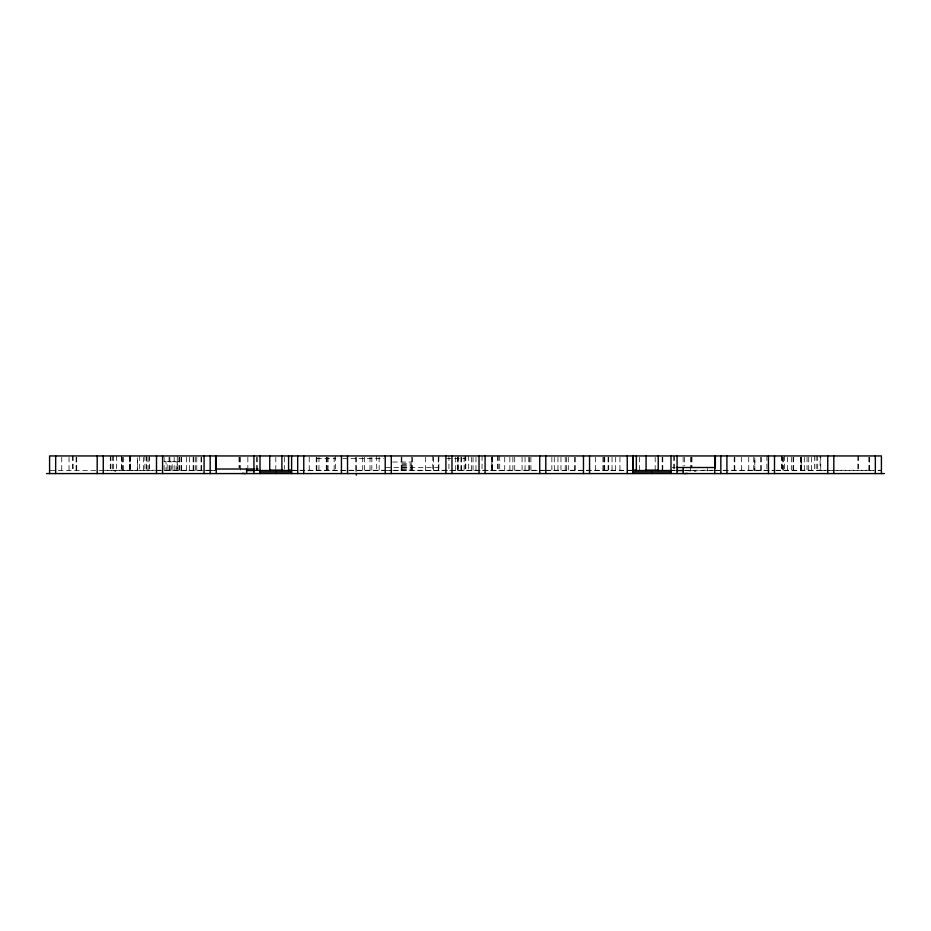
<?xml version="1.0" encoding="UTF-8"?>
<svg xmlns="http://www.w3.org/2000/svg" width="931" height="931" viewBox="0 0 931 931"><rect width="100%" height="100%" fill="white"/><g stroke="black" fill="none" stroke-linecap="round" stroke-linejoin="round"><path stroke-width="0.7" stroke-dasharray="4.66 3.49" d="M316.831 458.378L335.369 458.378M342.864 458.378L383.805 458.378M446.508 458.378L465.197 458.378M164.1 461.415L166.044 461.415L166.044 470.539M179.171 461.415L177.193 461.415L177.193 470.539M392.707 462.032L411.746 462.032M401.82 463.242L411.746 463.242M401.82 464.453L411.746 464.453M401.82 465.675L411.746 465.675M401.82 466.885L411.746 466.885M385.818 467.502L438.873 467.502M672.205 467.502L675.091 467.502M401.82 468.107L411.746 468.107M255.944 469.015L258.795 469.015M401.82 469.317L411.746 469.317M103.26 470.283L156.501 470.283M157.711 470.283L216.248 470.283M255.688 470.283L261.227 470.283M291.612 470.283L391.288 470.283M392.707 470.283L545.182 470.283M545.787 470.283L633.313 470.283M669.773 470.283L675.697 470.283M685.577 470.283L713.542 470.283M714.752 470.283L774.499 470.283M775.907 470.283L873.906 470.283M878.073 470.283L880.807 470.283M50.193 470.539L209.556 470.539M210.162 470.539L215.643 470.539M255.303 470.539L261.227 470.539M292.218 470.539L385.213 470.539M385.818 470.539L545.182 470.539M545.787 470.539L633.313 470.539M670.995 470.539L675.697 470.539M683.145 470.539L774.499 470.539M775.872 470.539L820.118 470.539L820.118 455.946M820.723 470.539L876.548 470.539M878.073 470.539L880.807 470.539M686.089 470.632L696.062 471.295M113.314 470.539L115.747 471.4M869.554 457.377L869.554 470.539M869.251 457.377L869.251 470.539M868.949 457.272L868.949 470.539M858.463 455.946L858.463 470.539M857.858 455.946L857.858 470.539M820.723 455.946L820.723 470.865M817.686 455.946L817.686 470.865M816.161 455.946L816.161 470.865M814.648 455.946L814.648 470.865M811.611 457.272L811.611 470.539M808.725 457.272L808.725 470.539M807.049 457.272L807.049 470.539M804.314 457.272L804.314 470.539M801.428 457.272L801.428 470.539M801.23 470.539L801.23 457.272L801.125 470.539M800.823 457.272L800.823 470.539M800.509 457.272L800.509 470.539M793.678 457.272L793.678 470.539M793.072 457.272L793.072 470.539M791.327 457.272L791.327 470.539M787.603 457.272L787.603 470.539M784.565 455.946L784.565 470.865M783.343 457.272L783.343 470.539M782.738 457.272L782.738 470.539M782.133 455.946L782.133 470.539M781.516 455.946L781.516 470.865M766.9 455.946L766.9 470.865M761.127 457.272L761.127 470.539M760.883 457.272L760.883 470.539M753.749 457.272L753.749 470.539M748.722 457.272L748.768 470.539M741.495 457.272L741.495 470.539M734.815 457.272L734.815 470.539M734.21 457.272L734.21 470.539M707.467 468.63L707.467 470.911M691.966 457.272L691.966 467.886M691.361 457.272L691.361 467.886M690.441 457.272L690.441 470.539M684.366 457.272L684.366 465.977M683.145 457.272L683.145 465.977M674.335 455.946L674.335 470.539M673.73 455.946L673.73 470.539M662.791 457.272L662.791 470.539M662.185 457.272L662.185 470.539M655.191 457.272L655.191 470.539M639.388 457.272L639.388 470.539M619.941 457.272L619.941 470.539M615.682 457.272L615.682 470.539M612.039 457.272L612.039 470.539M608.699 457.272L608.699 470.539M608.083 457.272L608.083 470.539M604.743 457.272L604.743 470.539M604.44 457.272L604.44 470.539M603.835 457.272L603.835 470.539M602.927 457.272L602.927 470.539M595.631 457.272L595.631 470.865M575.265 457.272L575.265 470.539M574.66 457.272L574.66 472.564M568.282 457.272L568.282 470.539M566.455 457.272L566.455 470.539M565.233 457.272L565.233 470.539M560.986 457.272L560.986 470.539M557.948 457.272L557.948 470.539M554.294 457.272L554.294 470.539M551.862 457.272L551.862 472.564M530.903 457.272L530.903 470.539M529.378 457.377L529.378 470.539M528.773 457.272L528.773 470.539M525.037 457.272L525.037 470.539M522.082 457.272L522.082 470.539M514.715 457.272L514.75 470.539M512.876 457.272L512.876 470.539M509.851 457.272L509.897 470.539M504.742 457.272L504.742 470.539M499.714 455.946L499.714 470.539M498.201 455.946L498.201 470.865M497.596 455.946L497.596 470.865M492.65 457.272L492.662 470.539M492.534 457.272L492.441 470.539M492.313 455.946L492.313 470.539M492.127 457.272L492.034 470.539M491.836 457.377L491.836 470.539L491.684 457.377M482.06 455.946L482.06 470.865M475.985 457.307L475.985 470.865M473.041 457.377L473.041 470.283M471.423 457.377L471.423 470.283M468.689 455.946L468.689 470.865M465.803 455.946L465.803 470.865M465.5 455.946L465.5 470.865M465.197 455.946L465.197 470.865M464.127 457.307L464.127 470.865M461.555 457.307L461.555 470.865M460.938 457.307L460.938 470.865M458.11 457.377L458.11 470.283M458.052 455.946L458.052 470.865M457.447 457.307L457.447 470.865M455.701 457.307L455.701 470.865M448.94 455.946L448.94 470.865M438.873 455.946L438.873 470.865M438.606 457.272L438.606 470.539M438.268 457.272L438.268 471.144M433.404 457.272L433.404 470.539M432.799 455.946L432.799 471.144M425.502 457.272L425.502 470.539M412.352 457.377L412.352 470.283M411.746 457.168L411.746 470.539M401.82 457.168L401.82 470.539M401.517 457.168L401.517 470.539M401.214 457.168L401.214 470.539M379.138 457.272L379.138 472.564M376.706 455.946L376.706 470.539M371.841 457.272L371.841 470.539M370.014 457.272L370.014 470.539M364.545 457.272L364.545 470.539M362.718 457.272L362.718 470.539M356.34 457.272L356.34 473.576M356.038 470.539L356.038 472.052M355.735 457.272L355.735 473.576M335.369 455.946L335.369 472.052M334.159 457.272L334.159 470.539M328.073 457.272L328.073 470.539M327.165 457.272L327.165 470.539M326.56 457.272L326.56 470.539M326.257 457.272L326.257 470.539M318.961 457.272L318.961 470.539M316.831 457.272L316.831 470.539M316.226 457.272L316.226 470.539M309.232 457.272L309.232 470.539M284.316 457.272L284.316 469.212M275.809 457.272L275.809 469.212M257.27 457.272L257.27 470.539M256.665 457.272L256.665 470.539M247.855 457.272L247.855 467.886M240.559 457.272L240.559 470.539M239.639 457.272L239.639 467.886M239.034 457.272L239.034 467.886M201.655 457.272L201.655 470.539M201.049 457.377L201.049 470.539M196.79 457.272L196.79 470.539M195.277 457.272L195.277 470.539M193.753 457.377L193.753 470.539M193.148 457.272L193.148 470.539M189.412 457.272L189.412 470.539M186.468 457.272L186.468 470.539M181.65 457.272L181.65 470.539M181.045 457.272L181.045 470.539M179.171 457.319L179.171 470.539M179.136 457.319L179.136 470.539M177.251 455.946L177.251 470.539M176.099 470.539L176.099 461.415L172.165 461.415L172.165 470.539M174.155 457.319L174.109 470.539M171.071 470.539L171.071 461.415L167.138 461.415L167.138 470.539M169.873 457.272L169.873 470.539M169.081 457.319L169.081 470.539M164.1 457.272L164.1 470.539M149.484 455.946L149.484 470.865M148.867 457.307L148.867 470.865M147.051 457.272L147.051 470.539M146.435 455.946L146.435 470.865M144.922 455.946L144.922 470.865M143.397 457.272L143.397 470.539M139.673 455.946L139.673 470.865M130.491 455.946L130.491 470.865M130.177 455.946L130.177 470.865M129.991 457.377L129.991 470.539M129.875 457.272L129.875 470.539M129.572 455.946L129.572 470.865M123.648 457.307L123.648 470.865M122.438 457.307L122.438 470.865M121.821 457.307L121.821 470.865M121.6 455.946L121.6 470.539M116.352 455.946L116.352 470.865M113.314 455.946L113.314 470.865M112.709 455.946L112.709 470.539M110.882 455.946L110.882 470.865M110.277 455.946L110.277 470.865M76.726 457.272L76.726 470.539M76.423 457.272L76.423 470.539M76.121 457.272L76.121 470.539M73.142 455.946L73.142 470.539M72.537 455.946L72.537 470.539M69.034 457.272L69.034 470.539M61.749 457.272L61.749 470.539M754.832 470.539L754.832 457.272L754.785 470.539M137.485 470.539L137.485 457.377L137.416 470.539"/><path stroke-width="1.4" d="M684.669 473.576L687.52 473.39M676.465 467.502L714.752 467.502M216.248 469.015L254.594 469.015M269.734 470.283L283.012 470.283M288.575 470.283L291.636 470.283M632.289 470.283L636.629 470.283M645.311 470.283L658.333 470.283M246.471 470.539L254.594 470.539M260.005 470.539L291.612 470.539M633.313 470.539L670.995 470.539M676.465 470.539L683.307 470.539M260.005 472.052L291.612 472.052M633.313 472.052L670.995 472.052M46.55 473.576L884.45 473.576M242.235 473.367L245.121 473.576M881.413 473.576L881.413 455.946L49.587 455.946L49.587 473.576M875.338 455.946L875.338 473.576M833.815 455.946L833.815 473.576M827.74 455.946L827.74 473.576M774.499 455.946L774.499 473.576M768.424 455.946L768.424 473.576M726.913 455.946L726.913 473.576M720.838 455.946L720.838 473.576M715.357 455.946L715.357 467.886M714.752 455.946L714.752 473.576M683.145 467.502L683.145 473.576M677.07 455.946L677.07 473.576M670.995 455.946L670.995 473.576M658.229 455.946L658.229 470.539M652.154 470.539L652.154 473.576M646.079 455.946L646.079 470.539M636.35 455.946L636.35 470.539M633.313 455.946L633.313 473.576M632.708 455.946L632.708 472.564M627.238 455.946L627.238 473.576M589.556 455.946L589.556 473.576M583.469 455.946L583.469 473.576M545.787 455.946L545.787 473.576M539.712 455.946L539.712 473.576M485.098 455.946L485.098 473.576M479.023 455.946L479.023 473.576M451.977 455.946L451.977 473.576M445.902 455.946L445.902 473.576M391.288 455.946L391.288 473.576M385.213 455.946L385.213 473.576M356.34 473.576L356.34 475.054M347.531 455.946L347.531 473.576M341.444 455.946L341.444 473.576M303.762 455.946L303.762 473.576M297.687 455.946L297.687 473.576M291.612 455.946L291.612 473.576M288.575 455.946L288.575 470.539M281.884 455.946L281.884 470.539M275.809 470.539L275.809 473.576M269.734 455.946L269.734 470.539M260.005 455.946L260.005 473.576M253.93 455.946L253.93 473.576M246.634 469.015L246.634 473.576M216.248 455.946L216.248 473.576M215.643 455.946L215.643 469.212M210.162 455.946L210.162 473.576M204.087 455.946L204.087 473.576M162.576 455.946L162.576 473.576M156.501 455.946L156.501 473.576M103.26 455.946L103.26 473.576M97.185 455.946L97.185 473.576M55.662 455.946L55.662 473.576"/></g></svg>
